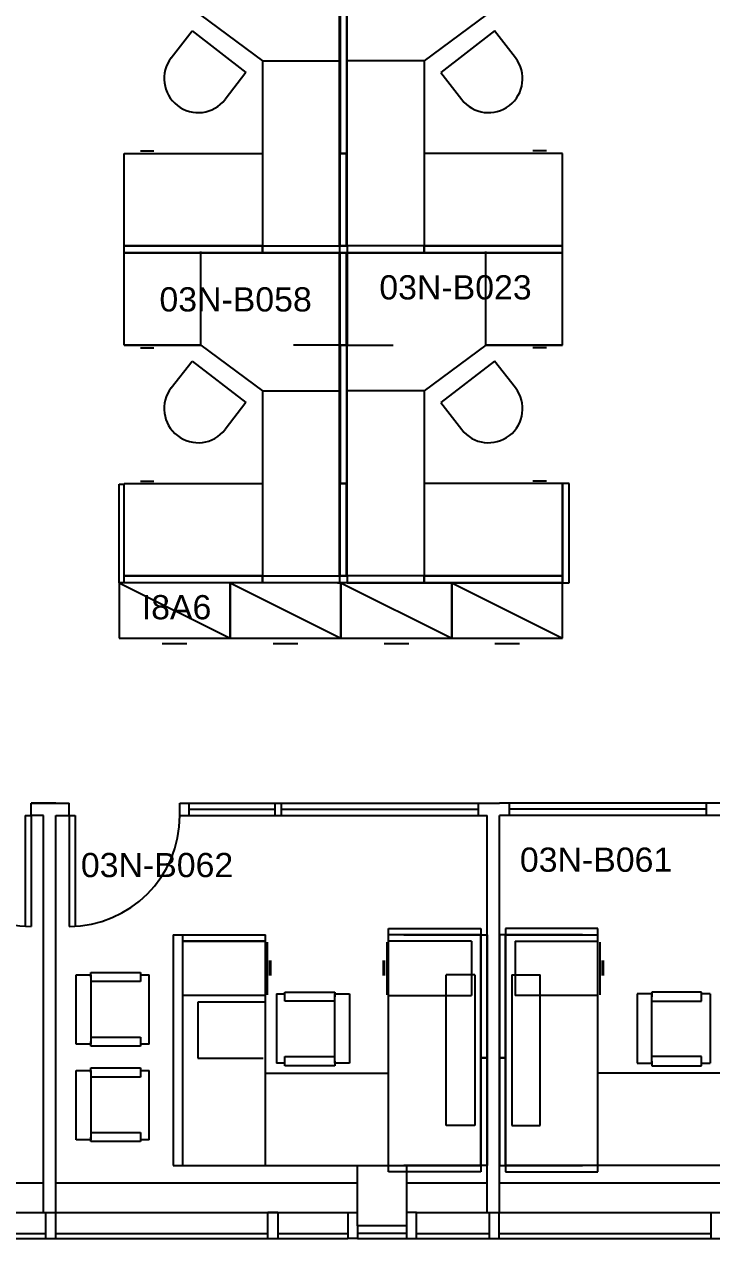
# Model space of a CAD drawing. Extents: x 0 to 6337, y 3987 to 5634.
# Drawn here: x 3142 to 3365.2, y 4015.9 to 4410.5 of the extents above; entities that cross this region are included whole.
import ezdxf

# ---------------------------------------------------------------- set-up
doc = ezdxf.new("R2010")
doc.units = 0
doc.header["$MEASUREMENT"] = 0
for name, color, linetype in [('01A_BASE_PLAN', 7, 'CONTINUOUS'), ('01B_PANELS', 7, 'CONTINUOUS'), ('04A_FURNITURE', 7, 'CONTINUOUS'), ('NA-FLOOR', 7, 'CONTINUOUS'), ('REGION', 7, 'CONTINUOUS'), ('REGION_NUM', 7, 'CONTINUOUS')]:
    doc.layers.add(name, color=color, linetype=linetype)
doc.styles.add('ARIAL', font='ARIAL', dxfattribs={"height": 0.2})

msp = doc.modelspace()

# ---------------------------------------------------------------- linework, layer by layer
at = {"layer": '01A_BASE_PLAN', "color": 250, "linetype": 'Continuous'}
for p, q in [((3144.23, 4157.4), (3156.48, 4157.4)), ((3152.23, 4157.4), (3144.23, 4157.4)), ((3144.23, 4153.4), (3144.23, 4157.4)), ((3144.23, 4157.4), (3156.48, 4157.4)), ((3152.23, 4157.4), (3144.23, 4157.4)), ((3144.23, 4153.4), (3144.23, 4157.4)), ((3156.48, 4153.4), (3156.48, 4157.4)), ((3156.48, 4153.4), (3156.48, 4157.4)), ((3192.48, 4157.4), (3289.36, 4157.4)), ((3192.48, 4153.4), (3192.48, 4157.4)), ((3192.48, 4157.4), (3289.36, 4157.4)), ((3192.48, 4153.4), (3192.48, 4157.4)), ((3195.36, 4157.43), (3195.36, 4153.43)), ((3195.36, 4157.43), (3195.36, 4153.43)), ((3195.36, 4155.43), (3223.36, 4155.43)), ((3195.36, 4155.43), (3223.36, 4155.43)), ((3223.36, 4157.43), (3223.36, 4153.43)), ((3223.36, 4157.43), (3223.36, 4153.43)), ((3225.36, 4157.43), (3225.36, 4153.43)), ((3225.36, 4157.43), (3225.36, 4153.43)), ((3225.36, 4155.43), (3289.36, 4155.43)), ((3225.36, 4155.43), (3289.36, 4155.43)), ((3289.36, 4157.43), (3289.36, 4153.43)), ((3289.36, 4157.43), (3289.36, 4153.43)), ((3289.36, 4157.4), (3296.23, 4157.4)), ((3289.36, 4157.4), (3296.23, 4157.4)), ((3299.36, 4157.4), (3296.23, 4157.4)), ((3299.36, 4157.4), (3296.23, 4157.4)), ((3299.36, 4157.43), (3299.36, 4153.43)), ((3299.36, 4157.43), (3299.36, 4153.43)), ((3396.23, 4157.4), (3299.36, 4157.4)), ((3396.23, 4157.4), (3299.36, 4157.4)), ((3363.36, 4155.43), (3299.36, 4155.43)), ((3363.36, 4155.43), (3299.36, 4155.43)), ((3363.36, 4157.43), (3363.36, 4153.43)), ((3363.36, 4157.43), (3363.36, 4153.43)), ((3142.23, 4153.4), (3142.23, 4117.4)), ((3142.23, 4153.4), (3144.23, 4153.4)), ((3148.23, 4153.4), (3144.23, 4153.4)), ((3148.23, 4153.4), (3144.23, 4153.4)), ((3144.23, 4153.4), (3144.23, 4117.4)), ((3148.23, 4024.47), (3148.23, 4153.4)), ((3148.23, 4024.47), (3148.23, 4153.4)), ((3152.23, 4024.47), (3152.23, 4153.4)), ((3152.23, 4153.4), (3156.48, 4153.4)), ((3152.23, 4024.47), (3152.23, 4153.4)), ((3152.23, 4153.4), (3156.48, 4153.4)), ((3156.48, 4153.4), (3156.48, 4117.4)), ((3156.48, 4153.4), (3158.48, 4153.4)), ((3158.48, 4153.4), (3158.48, 4117.4)), ((3192.48, 4153.4), (3289.36, 4153.4)), ((3192.48, 4153.4), (3289.36, 4153.4)), ((3289.36, 4153.4), (3292.23, 4153.4)), ((3289.36, 4153.4), (3292.23, 4153.4)), ((3292.23, 4024.47), (3292.23, 4153.4)), ((3292.23, 4024.47), (3292.23, 4153.4)), ((3296.23, 4024.47), (3296.23, 4153.4)), ((3299.36, 4153.4), (3296.23, 4153.4)), ((3296.23, 4024.47), (3296.23, 4153.4)), ((3299.36, 4153.4), (3296.23, 4153.4)), ((3396.23, 4153.4), (3299.36, 4153.4)), ((3396.23, 4153.4), (3299.36, 4153.4)), ((3250.11, 4020.1), (3250.11, 4039.69)), ((3266.07, 4039.69), (3266.07, 4020.08)), ((3050.07, 4034.07), (3148.23, 4034.07)), ((3152.23, 4034.07), (3249.98, 4034.07)), ((3266.07, 4034.07), (3292.23, 4034.07)), ((3296.23, 4034.07), (3436.23, 4034.07)), ((3053.29, 4024.47), (3246.55, 4024.47)), ((3221.07, 4016.03), (3221.07, 4024.52)), ((3221.07, 4024.52), (3224.3, 4024.52)), ((3224.3, 4024.52), (3224.3, 4016.03)), ((3246.55, 4024.47), (3247, 4024.47)), ((3246.94, 4024.47), (3250.07, 4024.47)), ((3246.97, 4024.38), (3246.97, 4016.05)), ((3269.29, 4024.47), (3266.17, 4024.47)), ((3269.29, 4024.47), (3466.11, 4024.47)), ((3269.29, 4015.98), (3269.29, 4024.47)), ((3148.96, 4015.92), (3148.96, 4024.38)), ((3152.06, 4024.38), (3152.06, 4015.92)), ((3292.96, 4015.92), (3292.96, 4024.38)), ((3296.05, 4024.38), (3296.05, 4015.92)), ((3364.96, 4015.92), (3364.96, 4024.38)), ((3080.06, 4017.58), (3148.96, 4017.58)), ((3152.27, 4017.58), (3220.39, 4017.58)), ((3220.39, 4017.58), (3221.08, 4017.58)), ((3224.3, 4017.58), (3246.31, 4017.58)), ((3246.31, 4017.58), (3247, 4017.58)), ((3266.07, 4020.1), (3250.11, 4020.1)), ((3250.11, 4020.1), (3250.11, 4015.98)), ((3250.11, 4017.76), (3266.07, 4017.76)), ((3266.07, 4020.08), (3266.07, 4015.98)), ((3269.29, 4017.58), (3292.75, 4017.58)), ((3296.06, 4017.58), (3364.96, 4017.58)), ((3053.29, 4015.98), (3246.55, 4015.98)), ((3150.41, 4015.92), (3148.96, 4015.92)), ((3246.55, 4015.98), (3247, 4015.98)), ((3250.11, 4015.98), (3246.94, 4015.98)), ((3250.11, 4015.98), (3266.17, 4015.98)), ((3266.07, 4015.98), (3269.29, 4015.98)), ((3269.29, 4015.98), (3462.97, 4015.98)), ((3366.41, 4015.92), (3364.96, 4015.92))]:
    msp.add_line(p, q, dxfattribs=at)
for centre, start, end in [((3144.23, 4153.4), 180, 270), ((3156.48, 4153.4), 270, 0)]:
    msp.add_arc(centre, 36, start, end, dxfattribs=at)
at = {"layer": '01B_PANELS', "color": 5, "linetype": 'Continuous'}
for p, q in [((3244.36, 4338.48), (3244.36, 4413.48)), ((3244.36, 4368.48), (3244.36, 4413.48)), ((3244.52, 4413.48), (3244.52, 4368.48)), ((3246.61, 4413.48), (3246.61, 4368.48)), ((3246.77, 4338.48), (3246.77, 4413.48)), ((3246.77, 4368.48), (3246.77, 4413.48)), ((3244.36, 4338.48), (3244.36, 4368.48)), ((3244.36, 4368.48), (3246.61, 4368.48)), ((3246.61, 4368.48), (3244.36, 4368.48)), ((3244.52, 4338.48), (3244.52, 4368.48)), ((3246.77, 4368.48), (3244.52, 4368.48)), ((3244.52, 4368.48), (3246.77, 4368.48)), ((3246.61, 4338.48), (3246.61, 4368.48)), ((3246.77, 4338.48), (3246.77, 4368.48)), ((3219.36, 4338.48), (3174.36, 4338.48)), ((3174.36, 4336.23), (3174.36, 4338.48)), ((3174.36, 4338.48), (3219.36, 4338.48)), ((3174.36, 4336.23), (3174.36, 4338.48)), ((3174.36, 4338.48), (3219.36, 4338.48)), ((3174.36, 4336.23), (3244.36, 4336.23)), ((3219.36, 4336.23), (3174.36, 4336.23)), ((3219.36, 4336.23), (3174.36, 4336.23)), ((3219.36, 4338.48), (3244.36, 4338.48)), ((3219.36, 4336.23), (3219.36, 4338.48)), ((3219.36, 4338.48), (3244.36, 4338.48)), ((3219.36, 4338.48), (3219.36, 4336.23)), ((3219.36, 4336.23), (3219.36, 4338.48)), ((3219.36, 4338.48), (3244.36, 4338.48)), ((3219.36, 4338.48), (3219.36, 4336.23)), ((3244.36, 4336.23), (3219.36, 4336.23)), ((3244.36, 4336.23), (3219.36, 4336.23)), ((3244.36, 4338.48), (3246.61, 4338.48)), ((3244.36, 4338.48), (3244.36, 4336.23)), ((3244.36, 4338.48), (3244.36, 4336.23)), ((3244.36, 4306.23), (3244.36, 4336.23)), ((3244.36, 4336.23), (3246.61, 4336.23)), ((3244.36, 4336.23), (3244.36, 4306.23)), ((3246.77, 4338.48), (3244.52, 4338.48)), ((3244.52, 4306.23), (3244.52, 4336.23)), ((3246.77, 4336.23), (3244.52, 4336.23)), ((3246.61, 4306.23), (3246.61, 4336.23)), ((3271.77, 4338.48), (3246.77, 4338.48)), ((3246.77, 4338.48), (3246.77, 4336.23)), ((3271.77, 4338.48), (3246.77, 4338.48)), ((3246.77, 4338.48), (3246.77, 4336.23)), ((3271.77, 4338.48), (3246.77, 4338.48)), ((3246.77, 4306.23), (3246.77, 4336.23)), ((3316.77, 4336.23), (3246.77, 4336.23)), ((3246.77, 4336.23), (3246.77, 4306.23)), ((3246.77, 4336.23), (3271.77, 4336.23)), ((3246.77, 4336.23), (3271.77, 4336.23)), ((3271.77, 4338.48), (3316.77, 4338.48)), ((3271.77, 4336.23), (3271.77, 4338.48)), ((3271.77, 4338.48), (3271.77, 4336.23)), ((3316.77, 4338.48), (3271.77, 4338.48)), ((3271.77, 4336.23), (3271.77, 4338.48)), ((3271.77, 4338.48), (3271.77, 4336.23)), ((3316.77, 4338.48), (3271.77, 4338.48)), ((3271.77, 4336.23), (3316.77, 4336.23)), ((3271.77, 4336.23), (3316.77, 4336.23)), ((3316.77, 4336.23), (3316.77, 4338.48)), ((3316.77, 4336.23), (3316.77, 4338.48)), ((3244.36, 4306.23), (3246.61, 4306.23)), ((3244.36, 4231.23), (3244.36, 4306.23)), ((3244.36, 4261.23), (3244.36, 4306.23)), ((3244.36, 4306.23), (3246.61, 4306.23)), ((3246.77, 4306.23), (3244.52, 4306.23)), ((3246.77, 4306.23), (3244.52, 4306.23)), ((3244.52, 4306.23), (3244.52, 4261.23)), ((3246.61, 4306.23), (3246.61, 4261.23)), ((3246.77, 4231.23), (3246.77, 4306.23)), ((3246.77, 4261.23), (3246.77, 4306.23)), ((3174.36, 4231.23), (3174.36, 4261.23)), ((3244.36, 4231.23), (3244.36, 4261.23)), ((3244.36, 4261.23), (3246.61, 4261.23)), ((3246.61, 4261.23), (3244.36, 4261.23)), ((3244.52, 4231.23), (3244.52, 4261.23)), ((3246.77, 4261.23), (3244.52, 4261.23)), ((3244.52, 4261.23), (3246.77, 4261.23)), ((3246.61, 4231.23), (3246.61, 4261.23)), ((3246.77, 4231.23), (3246.77, 4261.23)), ((3318.9, 4261.23), (3316.77, 4261.23)), ((3316.77, 4261.23), (3316.77, 4228.98)), ((3316.77, 4231.23), (3316.77, 4261.23)), ((3318.9, 4228.98), (3318.9, 4261.23)), ((3172.77, 4228.98), (3172.77, 4261.08)), ((3172.77, 4261.08), (3174.42, 4261.08)), ((3219.36, 4231.23), (3174.36, 4231.23)), ((3174.36, 4228.98), (3174.36, 4231.23)), ((3174.36, 4231.23), (3219.36, 4231.23)), ((3219.36, 4231.23), (3244.36, 4231.23)), ((3219.36, 4228.98), (3219.36, 4231.23)), ((3219.36, 4231.23), (3244.36, 4231.23)), ((3219.36, 4231.23), (3219.36, 4228.98)), ((3244.36, 4231.23), (3246.61, 4231.23)), ((3244.36, 4231.23), (3244.36, 4228.98)), ((3246.77, 4231.23), (3244.52, 4231.23)), ((3271.77, 4231.23), (3246.77, 4231.23)), ((3246.77, 4231.23), (3246.77, 4228.98)), ((3271.77, 4231.23), (3246.77, 4231.23)), ((3271.77, 4231.23), (3316.77, 4231.23)), ((3271.77, 4228.98), (3271.77, 4231.23)), ((3271.77, 4231.23), (3271.77, 4228.98)), ((3316.77, 4231.23), (3271.77, 4231.23)), ((3316.77, 4228.98), (3316.77, 4231.23)), ((3208.77, 4228.98), (3172.77, 4228.98)), ((3219.36, 4228.98), (3174.36, 4228.98)), ((3244.77, 4228.98), (3208.77, 4228.98)), ((3244.36, 4228.98), (3219.36, 4228.98)), ((3243.63, 4228.98), (3245.9, 4228.98)), ((3280.77, 4228.98), (3244.77, 4228.98)), ((3246.77, 4228.98), (3271.77, 4228.98)), ((3271.77, 4228.98), (3316.77, 4228.98)), ((3316.77, 4228.98), (3280.77, 4228.98)), ((3316.77, 4228.98), (3318.9, 4228.98))]:
    msp.add_line(p, q, dxfattribs=at)
at = {"layer": '04A_FURNITURE', "color": 1, "linetype": 'Continuous'}
for p, q in [((3199.28, 4413.48), (3219.36, 4398.58)), ((3291.85, 4413.48), (3271.77, 4398.58)), ((3189.69, 4399.56), (3196.44, 4408.29)), ((3196.44, 4408.29), (3213.91, 4394.79)), ((3294.69, 4408.29), (3277.23, 4394.79)), ((3301.45, 4399.56), (3294.69, 4408.29)), ((3219.36, 4398.58), (3244.18, 4398.58)), ((3219.36, 4398.58), (3219.36, 4338.48)), ((3271.77, 4398.58), (3246.95, 4398.58)), ((3271.77, 4398.58), (3271.77, 4338.48)), ((3213.91, 4394.79), (3207.15, 4386.05)), ((3277.23, 4394.79), (3283.98, 4386.05)), ((3174.36, 4338.48), (3174.36, 4368.48)), ((3174.36, 4368.48), (3219.36, 4368.48)), ((3179.66, 4369.31), (3184.06, 4369.31)), ((3219.36, 4368.48), (3219.36, 4338.48)), ((3316.77, 4368.48), (3271.77, 4368.48)), ((3271.77, 4368.48), (3271.77, 4338.48)), ((3311.47, 4369.31), (3307.07, 4369.31)), ((3316.77, 4338.48), (3316.77, 4368.48)), ((3174.36, 4306.23), (3174.36, 4336.23)), ((3199.28, 4306.23), (3199.28, 4336.68)), ((3291.85, 4306.23), (3291.85, 4336.68)), ((3316.77, 4306.23), (3316.77, 4336.23)), ((3174.36, 4306.23), (3199.36, 4306.23)), ((3199.28, 4306.23), (3174.36, 4306.23)), ((3179.66, 4305.39), (3184.06, 4305.39)), ((3199.28, 4306.23), (3219.36, 4291.33)), ((3244.36, 4306.23), (3229.36, 4306.23)), ((3244.36, 4306.23), (3229.36, 4306.23)), ((3246.77, 4306.23), (3261.77, 4306.23)), ((3246.77, 4306.23), (3261.77, 4306.23)), ((3291.85, 4306.23), (3271.77, 4291.33)), ((3316.77, 4306.23), (3291.77, 4306.23)), ((3291.85, 4306.23), (3316.77, 4306.23)), ((3311.47, 4305.39), (3307.07, 4305.39)), ((3189.69, 4292.31), (3196.44, 4301.04)), ((3196.44, 4301.04), (3213.91, 4287.54)), ((3294.69, 4301.04), (3277.23, 4287.54)), ((3301.45, 4292.31), (3294.69, 4301.04)), ((3219.36, 4291.33), (3244.18, 4291.33)), ((3219.36, 4291.33), (3219.36, 4231.23)), ((3271.77, 4291.33), (3246.95, 4291.33)), ((3271.77, 4291.33), (3271.77, 4231.23)), ((3213.91, 4287.54), (3207.15, 4278.8)), ((3277.23, 4287.54), (3283.98, 4278.8)), ((3174.36, 4261.23), (3219.36, 4261.23)), ((3179.66, 4262.06), (3184.06, 4262.06)), ((3219.36, 4261.23), (3219.36, 4231.23)), ((3316.77, 4261.23), (3271.77, 4261.23)), ((3271.77, 4261.23), (3271.77, 4231.23)), ((3311.47, 4262.06), (3307.07, 4262.06)), ((3172.77, 4228.98), (3208.77, 4210.98)), ((3172.77, 4228.98), (3172.77, 4210.98)), ((3208.77, 4228.98), (3244.77, 4210.98)), ((3208.77, 4228.98), (3208.77, 4210.98)), ((3208.77, 4210.98), (3208.77, 4228.98)), ((3244.77, 4228.98), (3280.77, 4210.98)), ((3244.77, 4228.98), (3244.77, 4210.98)), ((3244.77, 4210.98), (3244.77, 4228.98)), ((3280.77, 4228.98), (3316.77, 4210.98)), ((3280.77, 4228.98), (3280.77, 4210.98)), ((3280.77, 4210.98), (3280.77, 4228.98)), ((3316.77, 4210.98), (3316.77, 4228.98)), ((3172.77, 4210.98), (3208.77, 4210.98)), ((3208.77, 4210.98), (3244.77, 4210.98)), ((3244.77, 4210.98), (3280.77, 4210.98)), ((3280.77, 4210.98), (3316.77, 4210.98)), ((3186.77, 4209.27), (3194.77, 4209.27)), ((3222.77, 4209.27), (3230.77, 4209.27)), ((3258.77, 4209.27), (3266.77, 4209.27)), ((3294.77, 4209.27), (3302.77, 4209.27)), ((3260.23, 4114.69), (3260.23, 4116.69)), ((3260.23, 4116.69), (3290.23, 4116.69)), ((3290.23, 4116.69), (3290.23, 4114.69)), ((3298.23, 4116.69), (3298.23, 4114.69)), ((3328.23, 4116.69), (3298.23, 4116.69)), ((3328.23, 4114.69), (3328.23, 4116.69)), ((3190.25, 4114.69), (3190.25, 4039.69)), ((3190.25, 4114.69), (3220.23, 4114.69)), ((3193.33, 4114.69), (3193.33, 4039.84)), ((3193.33, 4112.56), (3220.23, 4112.56)), ((3220.23, 4112.56), (3193.57, 4112.56)), ((3220.23, 4039.69), (3220.23, 4114.69)), ((3220.8, 4112.25), (3220.8, 4095.13)), ((3259.67, 4112.25), (3259.67, 4095.13)), ((3290.23, 4114.69), (3260.23, 4114.69)), ((3260.23, 4039.69), (3260.23, 4114.69)), ((3287.14, 4112.56), (3260.23, 4112.56)), ((3265.23, 4114.69), (3290.23, 4114.69)), ((3287.14, 4112.56), (3287.14, 4094.93)), ((3290.23, 4114.69), (3290.23, 4039.69)), ((3290.23, 4109.69), (3290.23, 4114.69)), ((3290.23, 4114.69), (3292.23, 4114.69)), ((3292.23, 4114.69), (3292.23, 4109.69)), ((3296.23, 4114.69), (3296.23, 4109.69)), ((3298.23, 4114.69), (3296.23, 4114.69)), ((3298.23, 4114.69), (3298.23, 4039.69)), ((3323.23, 4114.69), (3298.23, 4114.69)), ((3298.23, 4114.69), (3328.23, 4114.69)), ((3298.23, 4109.69), (3298.23, 4114.69)), ((3301.33, 4112.56), (3328.23, 4112.56)), ((3301.33, 4112.56), (3301.33, 4094.93)), ((3328.23, 4039.69), (3328.23, 4114.69)), ((3328.8, 4112.25), (3328.8, 4095.13)), ((3290.23, 4074.69), (3290.23, 4109.69)), ((3292.23, 4109.69), (3292.23, 4074.69)), ((3296.23, 4109.69), (3296.23, 4074.69)), ((3298.23, 4074.69), (3298.23, 4109.69)), ((3221.62, 4106.32), (3221.62, 4101.42)), ((3221.93, 4106.32), (3221.93, 4101.42)), ((3258.54, 4106.32), (3258.54, 4101.42)), ((3258.85, 4106.32), (3258.85, 4101.42)), ((3329.62, 4106.32), (3329.62, 4101.42)), ((3329.93, 4106.32), (3329.93, 4101.42)), ((3158.77, 4101.61), (3163.54, 4101.61)), ((3158.77, 4079.09), (3158.77, 4101.61)), ((3163.54, 4102.4), (3179.69, 4102.4)), ((3163.54, 4100.92), (3163.54, 4102.4)), ((3163.54, 4101.61), (3163.54, 4079.09)), ((3179.69, 4099.43), (3163.54, 4099.43)), ((3179.69, 4102.4), (3179.69, 4099.43)), ((3179.69, 4101.61), (3182.48, 4101.61)), ((3182.48, 4079.09), (3182.48, 4101.61)), ((3278.96, 4052.69), (3278.96, 4101.69)), ((3288.21, 4101.69), (3278.96, 4101.69)), ((3288.21, 4101.69), (3288.21, 4052.69)), ((3300.26, 4101.69), (3300.26, 4052.69)), ((3300.26, 4101.69), (3309.51, 4101.69)), ((3309.51, 4052.69), (3309.51, 4101.69)), ((3223.8, 4095.43), (3223.8, 4072.91)), ((3223.8, 4095.43), (3226.59, 4095.43)), ((3226.59, 4093.11), (3226.59, 4096.03)), ((3226.59, 4096.03), (3242.74, 4096.03)), ((3242.74, 4096.03), (3242.74, 4094.55)), ((3242.74, 4095.43), (3247.51, 4095.43)), ((3242.74, 4072.91), (3242.74, 4095.43)), ((3247.51, 4095.43), (3247.51, 4072.91)), ((3345.73, 4095.43), (3340.95, 4095.43)), ((3340.95, 4095.43), (3340.95, 4072.91)), ((3345.73, 4096.03), (3345.73, 4094.55)), ((3361.88, 4096.03), (3345.73, 4096.03)), ((3345.73, 4072.91), (3345.73, 4095.43)), ((3361.88, 4093.11), (3361.88, 4096.03)), ((3364.67, 4095.43), (3361.88, 4095.43)), ((3364.67, 4095.43), (3364.67, 4072.91)), ((3220.23, 4094.93), (3193.57, 4094.93)), ((3219.99, 4092.72), (3198.36, 4092.72)), ((3198.36, 4092.72), (3198.36, 4074.58)), ((3242.74, 4093.11), (3226.59, 4093.11)), ((3260.23, 4094.93), (3287.14, 4094.93)), ((3328.23, 4094.93), (3301.33, 4094.93)), ((3345.73, 4093.11), (3361.88, 4093.11)), ((3163.54, 4081.41), (3179.69, 4081.41)), ((3163.54, 4078.49), (3163.54, 4079.97)), ((3179.69, 4081.41), (3179.69, 4078.49)), ((3163.54, 4079.09), (3158.77, 4079.09)), ((3179.69, 4078.49), (3163.54, 4078.49)), ((3182.48, 4079.09), (3179.69, 4079.09)), ((3198.36, 4074.58), (3219.49, 4074.58)), ((3226.59, 4072.91), (3223.8, 4072.91)), ((3226.59, 4075.09), (3242.74, 4075.09)), ((3226.59, 4072.12), (3226.59, 4075.09)), ((3242.74, 4072.12), (3226.59, 4072.12)), ((3242.74, 4073.6), (3242.74, 4072.12)), ((3247.51, 4072.91), (3242.74, 4072.91)), ((3290.23, 4039.69), (3290.23, 4074.69)), ((3290.23, 4074.69), (3292.23, 4074.69)), ((3292.23, 4074.69), (3290.23, 4074.69)), ((3292.23, 4074.69), (3292.23, 4039.69)), ((3296.23, 4074.69), (3296.23, 4039.69)), ((3298.23, 4074.69), (3296.23, 4074.69)), ((3296.23, 4074.69), (3298.23, 4074.69)), ((3298.23, 4039.69), (3298.23, 4074.69)), ((3340.95, 4072.91), (3345.73, 4072.91)), ((3361.88, 4075.09), (3345.73, 4075.09)), ((3345.73, 4073.6), (3345.73, 4072.12)), ((3345.73, 4072.12), (3361.88, 4072.12)), ((3361.88, 4072.12), (3361.88, 4075.09)), ((3361.88, 4072.91), (3364.67, 4072.91)), ((3158.77, 4070.6), (3163.54, 4070.6)), ((3158.77, 4048.08), (3158.77, 4070.6)), ((3163.54, 4071.39), (3179.69, 4071.39)), ((3163.54, 4069.91), (3163.54, 4071.39)), ((3163.54, 4070.6), (3163.54, 4048.08)), ((3179.69, 4068.42), (3163.54, 4068.42)), ((3179.69, 4071.39), (3179.69, 4068.42)), ((3179.69, 4070.6), (3182.48, 4070.6)), ((3182.48, 4048.08), (3182.48, 4070.6)), ((3220.23, 4069.69), (3260.23, 4069.69)), ((3368.23, 4069.69), (3328.23, 4069.69)), ((3288.21, 4052.69), (3278.96, 4052.69)), ((3300.26, 4052.69), (3309.51, 4052.69)), ((3163.54, 4048.08), (3158.77, 4048.08)), ((3163.54, 4050.4), (3179.69, 4050.4)), ((3163.54, 4047.48), (3163.54, 4048.96)), ((3179.69, 4050.4), (3179.69, 4047.48)), ((3182.48, 4048.08), (3179.69, 4048.08)), ((3179.69, 4047.48), (3163.54, 4047.48)), ((3190.25, 4039.69), (3220.23, 4039.69)), ((3220.23, 4039.69), (3260.23, 4039.69)), ((3250.11, 4039.69), (3266.07, 4039.69)), ((3258.09, 4039.69), (3266.07, 4039.69)), ((3260.23, 4037.69), (3260.23, 4039.69)), ((3260.23, 4039.69), (3286.23, 4039.69)), ((3290.23, 4037.69), (3260.23, 4037.69)), ((3290.23, 4039.69), (3265.23, 4039.69)), ((3286.23, 4039.69), (3290.23, 4039.69)), ((3290.23, 4039.69), (3290.23, 4037.69)), ((3292.23, 4039.69), (3290.23, 4039.69)), ((3296.23, 4039.69), (3298.23, 4039.69)), ((3298.23, 4039.69), (3298.23, 4037.69)), ((3302.23, 4039.69), (3298.23, 4039.69)), ((3298.23, 4039.69), (3323.23, 4039.69)), ((3298.23, 4037.69), (3328.23, 4037.69)), ((3328.23, 4039.69), (3302.23, 4039.69)), ((3328.23, 4037.69), (3328.23, 4039.69)), ((3368.23, 4039.69), (3328.23, 4039.69))]:
    msp.add_line(p, q, dxfattribs=at)
for centre, start, end in [((3198.42, 4392.81), 142.2815, 322.2815), ((3292.71, 4392.81), 217.7185, 37.7185), ((3198.42, 4285.56), 142.2815, 322.2815), ((3292.71, 4285.56), 217.7185, 37.7185)]:
    msp.add_arc(centre, 11.04, start, end, dxfattribs=at)
at = {"layer": 'NA-FLOOR', "color": 1, "linetype": 'Continuous', "const_width": 0.0139}
msp.add_lwpolyline([(1384.16, 4017.96), (1461.94, 4017.96), (1461.94, 4017.58), (1679.01, 4017.58), (1893.45, 4017.58), (2110.13, 4017.58), (2250.64, 4017.58), (2326.6, 4017.58), (2536.52, 4017.58), (2536.52, 4017.96), (2613.43, 4017.96), (2613.43, 4017.58), (2829.44, 4017.58), (3045.9, 4017.58), (3261.93, 4017.58), (3478.83, 4017.58), (3662.18, 4017.58), (3687.3, 4017.58), (3687.3, 4017.96), (3768.3, 4017.96)], dxfattribs=at)
at = {"layer": 'REGION', "color": 3, "linetype": 'Continuous', "const_width": 0.0139}
for points in [[(3245.64, 4444.6), (3174.36, 4444.6), (3174.36, 4337.35), (3245.64, 4337.35)], [(3316.77, 4444.6), (3245.64, 4444.6), (3245.64, 4337.35), (3316.77, 4337.35)], [(3245.64, 4337.35), (3174.36, 4337.35), (3174.36, 4231.23), (3245.64, 4231.23)], [(3316.77, 4337.35), (3245.64, 4337.35), (3245.64, 4231.23), (3316.77, 4231.23)], [(3150.23, 4153.4), (3006.23, 4153.4), (3006.23, 4017.58), (3045.9, 4017.58), (3150.23, 4017.58)], [(3294.23, 4153.4), (3150.23, 4153.4), (3150.23, 4017.58), (3261.93, 4017.58), (3294.23, 4017.58)], [(3438.23, 4153.4), (3294.23, 4153.4), (3294.23, 4017.58), (3438.23, 4017.58)]]:
    msp.add_lwpolyline(points, close=True, dxfattribs=at)
at = {"layer": 'REGION', "color": 4, "linetype": 'Continuous', "const_width": 0.0139}
msp.add_lwpolyline([(3316.77, 4231.23), (3245.64, 4231.23), (3174.36, 4231.23), (3172.77, 4231.23), (3172.77, 4210.98), (3316.77, 4210.98)], close=True, dxfattribs=at)

# ---------------------------------------------------------------- texts
at = {"layer": 'REGION_NUM', "color": 7, "linetype": 'Continuous', "style": 'ARIAL'}
for s, p in [('03N-B023', (3257.24, 4321.07)), ('03N-B058', (3185.84, 4317.16)), ('I8A6', (3180.1, 4217.16)), ('03N-B061', (3302.88, 4135.13)), ('03N-B062', (3160.34, 4133.39))]:
    msp.add_text(s, height=7.864, dxfattribs=at).set_placement(p)

doc.saveas('drawing.dxf')
